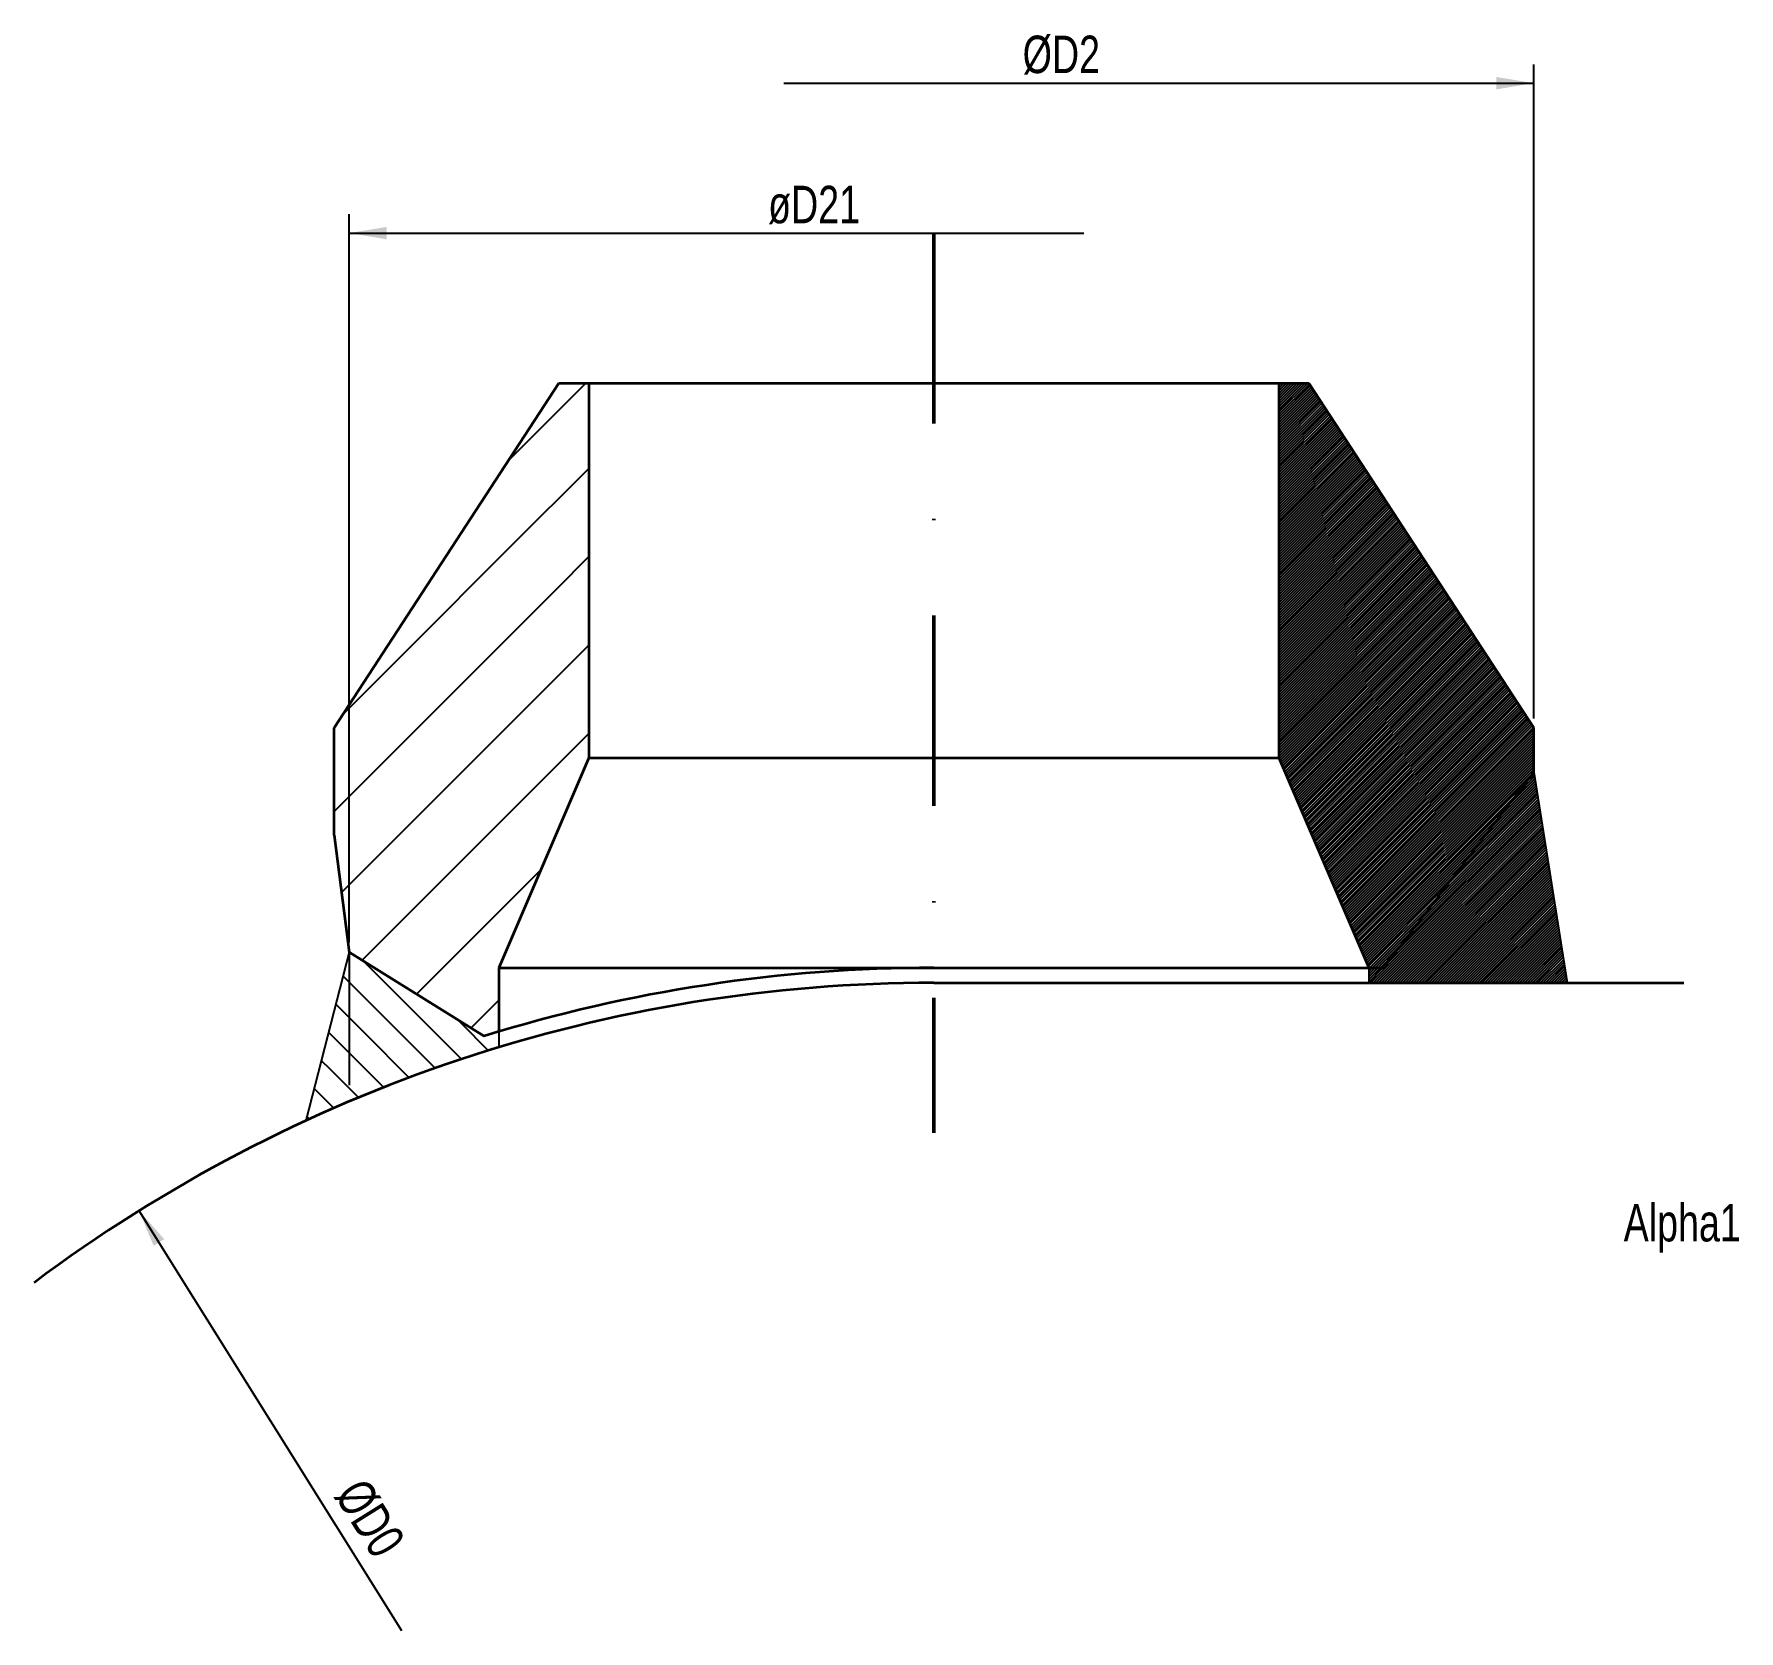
# Model space of a CAD drawing. Header units: millimetres. Extents: x 5 to 118, y -13 to 93.
import ezdxf

# ---------------------------------------------------------------- set-up
doc = ezdxf.new("R2010")
doc.units = ezdxf.units.MM
doc.linetypes.add('DASHDOT', pattern=[25.4, 12.7, -6.35, 0, -6.35])
for name, color, linetype, lineweight, true_color in [('FRAME018', 7, 'CONTINUOUS', 25, 0x000000), ('FRAME025', 7, 'CONTINUOUS', 25, 0x000000), ('FRAME035', 7, 'CONTINUOUS', 35, 0x000000), ('FRAME050', 7, 'DASHDOT', 50, 0x000000)]:
    doc.layers.add(name, color=color, linetype=linetype, lineweight=lineweight, true_color=true_color)
doc.styles.get("Standard").update_dxf_attribs({"font": 'txt', "width": 0.75})
pattern_1 = [(45, (0, 0), (-0.08838835, 0.08838835), [])]

msp = doc.modelspace()

# ---------------------------------------------------------------- hatches: boundary and pattern name
at = {"layer": 'FRAME018'}
h = msp.add_hatch(dxfattribs=at)
h.set_pattern_fill('iso03w100', color=256, scale=0.25, angle=0.7854, style=0)
h.set_pattern_definition(pattern_1)
h.paths.add_polyline_path([(87.74, 70.05), (87.74, 45.05), (93.74, 31.05), (94.74, 31.05), (104.74, 44.09), (104.74, 47.05), (89.74, 70.05)])
h = msp.add_hatch(dxfattribs=at)
h.set_pattern_fill('iso03w100', color=256, scale=0.1, angle=2.3562, style=0)
h.set_pattern_definition(pattern_1)
h.paths.add_polyline_path([(93.74, 30.05), (106.96, 30.05), (104.74, 44.09), (94.74, 31.05), (93.74, 31.05)])

# ---------------------------------------------------------------- linework, layer by layer
for p, q in [((104.74, 47.67), (104.74, 91.3)), ((54.74, 90.05), (104.74, 90.05)), ((25.75, 32.73), (25.75, 81.3)), ((25.75, 80.05), (74.74, 80.05)), ((40.77, 69.28), (41.53, 70.05)), ((40.77, 69.28), (41.53, 70.05)), ((36.37, 64.89), (40.77, 69.28)), ((36.37, 64.89), (40.77, 69.28)), ((36.65, 59.27), (41.74, 64.36)), ((29.57, 52.2), (36.65, 59.27)), ((39.59, 56.32), (41.74, 58.47)), ((32.52, 49.25), (39.59, 56.32)), ((35.47, 46.3), (41.74, 52.57)), ((25.33, 47.95), (29.57, 52.2)), ((25.45, 42.18), (32.52, 49.25)), ((38.41, 43.36), (41.74, 46.68)), ((28.4, 39.23), (35.47, 46.3)), ((31.34, 36.29), (38.41, 43.36)), ((24.74, 41.47), (25.45, 42.18)), ((25.24, 36.07), (28.4, 39.23)), ((34.29, 33.34), (38.55, 37.6)), ((34.29, 33.34), (38.55, 37.6)), ((26.62, 31.56), (31.34, 36.29)), ((30.24, 29.3), (34.29, 33.34)), ((30.24, 29.3), (34.29, 33.34)), ((25.75, 32.1), (25.75, 23.22)), ((29.22, 28.98), (26.67, 31.53)), ((28.04, 27.8), (25.34, 30.5)), ((26.86, 26.62), (24.86, 28.63)), ((26.86, 26.62), (24.86, 28.63)), ((32.05, 26.15), (29.22, 28.98)), ((33.87, 27.03), (35.74, 28.9)), ((30.87, 24.97), (28.04, 27.8)), ((33.23, 27.33), (32.95, 27.61)), ((35.02, 25.54), (33.23, 27.33)), ((25.68, 25.44), (24.38, 26.75)), ((29.69, 23.79), (26.86, 26.62)), ((29.69, 23.79), (26.86, 26.62)), ((33.24, 24.96), (32.05, 26.15)), ((27.99, 23.13), (25.68, 25.44)), ((24.51, 24.26), (23.89, 24.88)), ((26.35, 22.42), (24.51, 24.26)), ((31.49, 24.35), (30.87, 24.97)), ((24.72, 21.69), (23.41, 23)), ((29.74, 23.74), (29.69, 23.79)), ((29.74, 23.74), (29.69, 23.79)), ((23.1, 20.96), (22.9, 21.15)), ((29.25, -13.17), (11.74, 14.85))]:
    msp.add_line(p, q, dxfattribs=at)
for points in [[(104.74, 90.05), (102.24, 89.63), (102.24, 90.46)], [(25.75, 80.05), (28.25, 80.46), (28.25, 79.63)], [(11.74, 14.85), (13.42, 12.95), (12.71, 12.51)]]:
    msp.add_solid(points, dxfattribs=at)
at = {"layer": 'FRAME025'}
for p, q in [((104.74, 44.09), (106.96, 30.05)), ((25.75, 32.1), (22.86, 20.85)), ((93.74, 31.05), (93.74, 30.05)), ((35.74, 26.79), (35.74, 25.77))]:
    msp.add_line(p, q, dxfattribs=at)
at = {"layer": 'FRAME035'}
for p, q in [((24.74, 47.05), (39.74, 70.05)), ((39.74, 70.05), (89.74, 70.05)), ((41.74, 70.05), (41.74, 45.05)), ((87.74, 70.05), (87.74, 45.05)), ((104.74, 47.05), (89.74, 70.05)), ((24.74, 39.89), (24.74, 47.05)), ((104.74, 44.09), (104.74, 47.05)), ((41.74, 45.05), (35.74, 31.05)), ((41.74, 45.05), (87.74, 45.05)), ((87.74, 45.05), (93.74, 31.05)), ((94.74, 31.05), (104.74, 44.09)), ((24.74, 39.89), (25.75, 32.1)), ((34.74, 26.49), (25.75, 32.1)), ((35.74, 31.05), (35.74, 26.79)), ((35.74, 31.05), (64.74, 31.05)), ((64.74, 31.05), (94.74, 31.05)), ((64.74, 30.05), (114.74, 30.05))]:
    msp.add_line(p, q, dxfattribs=at)
for radius, end in [(101, 107.2793), (100, 126.8699)]:
    msp.add_arc((64.74, -69.95), radius, 90, end, dxfattribs=at)
at = {"layer": 'FRAME050'}
msp.add_line((64.74, 80.05), (64.74, 20.05), dxfattribs=at)

# ---------------------------------------------------------------- texts
at = {"layer": 'FRAME018', "char_height": 2.5}
for s, insert, width, attachment_point in [('%%cD2', (73.24, 91.92), 30, 5), ('øD21', (56.75, 81.92), 30, 5), ('Alpha1', (110.74, 12.05), 100, 7)]:
    msp.add_mtext(s, dxfattribs=dict(at, insert=insert, width=width, attachment_point=attachment_point))
at = {"layer": 'FRAME018', "insert": (27.11, -5.67), "char_height": 2.5, "width": 30, "attachment_point": 5, "rotation": 302.0054}
msp.add_mtext('%%cD0', dxfattribs=at)

doc.saveas('drawing.dxf')
